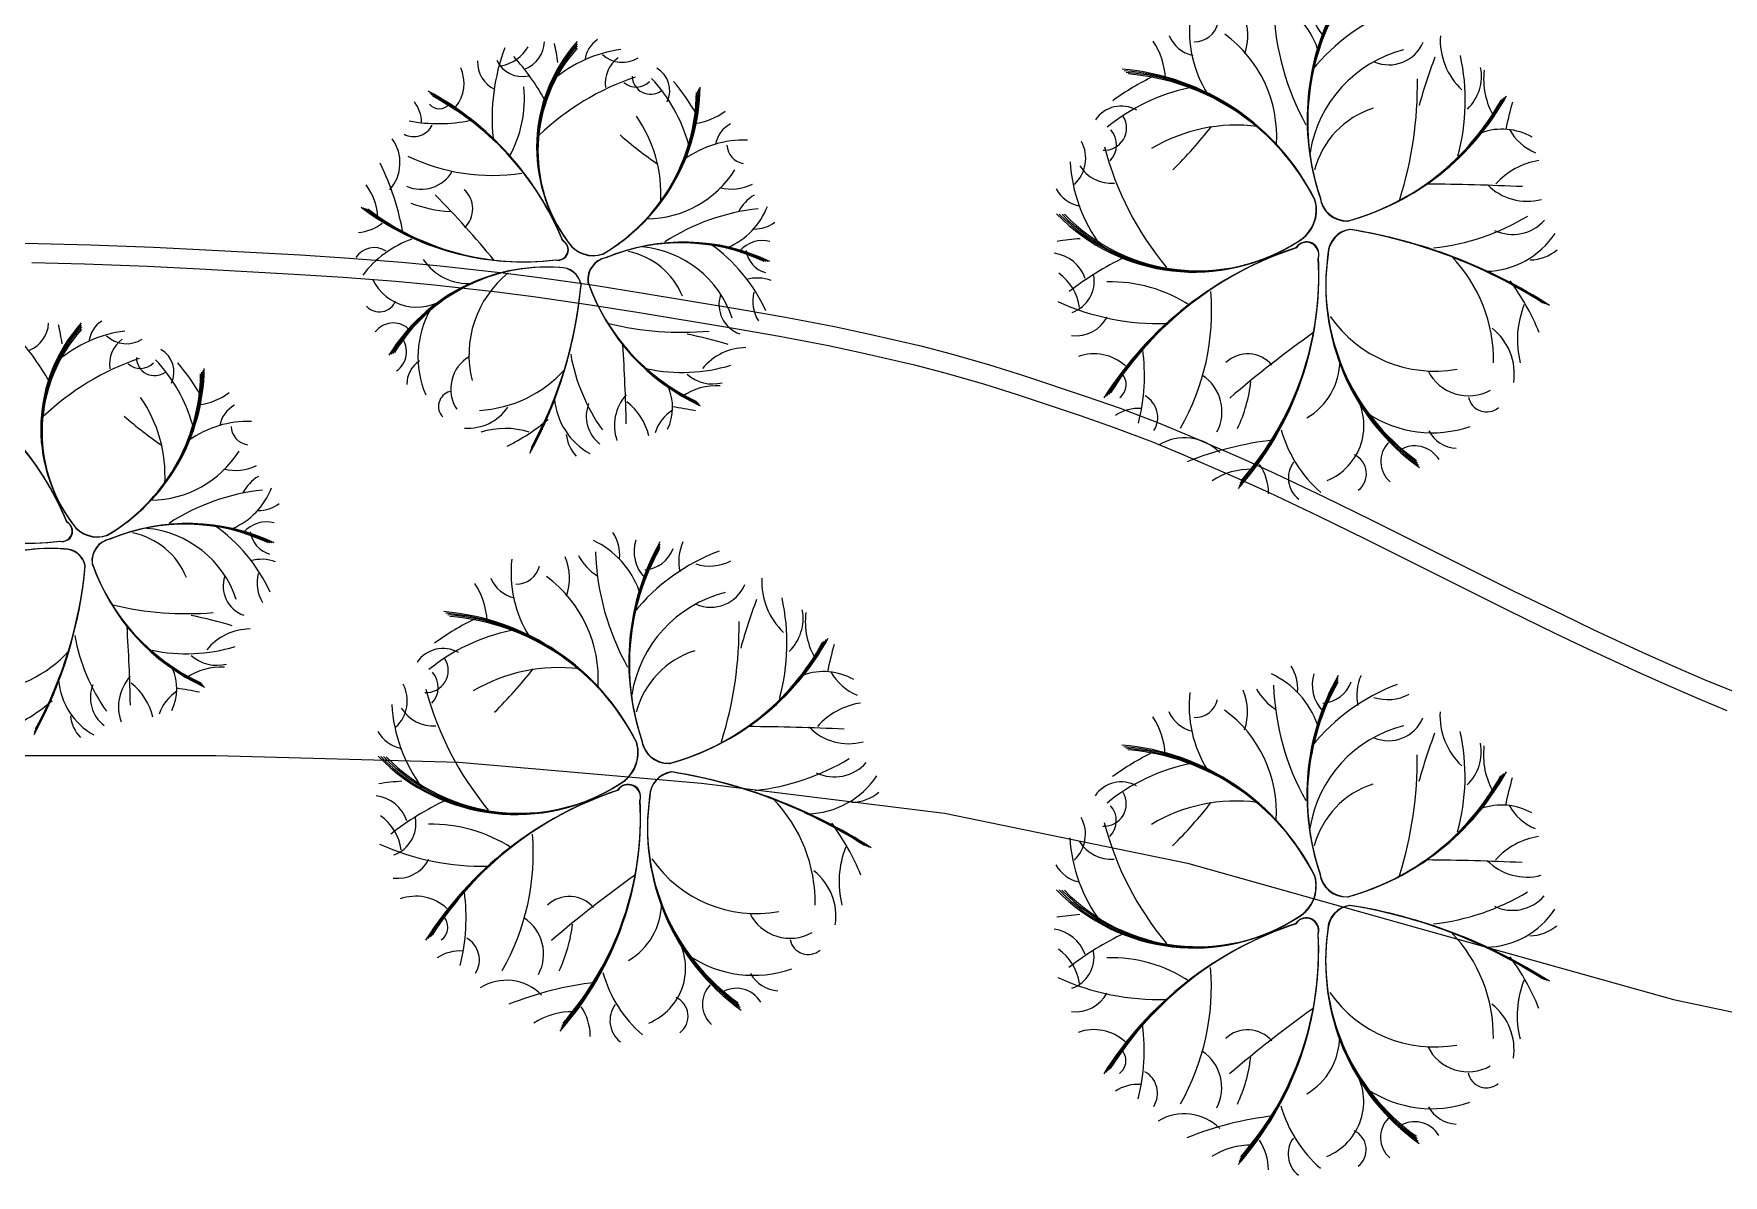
# Model space of a CAD drawing. Header units: metres. Extents: x -1097 to 1588, y -673 to 884.
# Drawn here: x 987.51 to 1029.23, y 526.31 to 554.5 of the extents above; entities that cross this region are included whole.
import ezdxf

# ---------------------------------------------------------------- set-up
doc = ezdxf.new("R2010")
doc.units = ezdxf.units.M
for name, color, linetype, lineweight, plot in [('CRECIDA_Q2', 150, 'Continuous', 0, False), ('TERRENO', 188, 'Continuous', 0, False), ('VEGETACION', 85, 'Continuous', 0, False), ('VISTA LEJOS', 7, 'Continuous', 0, False)]:
    doc.layers.add(name, color=color, linetype=linetype, lineweight=lineweight, plot=plot)

msp = doc.modelspace()

# ---------------------------------------------------------------- linework, layer by layer
at = {"layer": 'CRECIDA_Q2'}
msp.add_lwpolyline([(986, 536.674), (992, 536.674), (998, 536.51), (1004, 535.991), (1010, 535.253), (1016, 534.016), (1022, 532.328), (1028, 530.648), (1034, 529.386), (1040, 529.252), (1046, 529.252), (1052, 529.252), (1058, 529.252), (1064, 530.391), (1070, 532.87), (1076, 537.614), (1082, 557.604), (1088, 567.476)], dxfattribs=at)
at = {"layer": 'TERRENO'}
msp.add_lwpolyline([(987.459, 548.852), (988.755, 548.819), (990.31, 548.761), (991.606, 548.699), (993.939, 548.569), (995.148, 548.492), (996.445, 548.392), (997.395, 548.3), (998.95, 548.128), (999.901, 548.008), (1001.197, 547.82), (1002.406, 547.628), (1004.739, 547.24), (1005.92, 547.033), (1007.13, 546.803), (1007.965, 546.625), (1009.261, 546.323), (1010.01, 546.131), (1010.96, 545.857), (1011.795, 545.593), (1013.35, 545.075), (1014.186, 544.782), (1015.136, 544.422), (1015.885, 544.115), (1017.181, 543.553), (1018.016, 543.174), (1019.226, 542.598), (1020.407, 542.017), (1022.739, 540.851), (1023.911, 540.27), (1025.091, 539.694), (1025.888, 539.315), (1027.098, 538.753), (1027.779, 538.446), (1028.615, 538.086), (1029.325, 537.793)], dxfattribs=at)
at = {"layer": 'VEGETACION'}
for centre, radius, start, end in [((1017.162, 553.412), 2.176, 19.3799, 65.0277), ((1020.016, 555.112), 0.93, 162.6341, -136.29), ((1016.108, 554.451), 1.382, -18.7133, 22.7547), ((1024.388, 555.311), 6.258, -178.1326, -150.7686), ((1024.982, 552.401), 6.027, 150.7331, -161.4167), ((1024.927, 552.374), 5.967, 150.7331, -161.4167), ((1024.871, 552.347), 5.906, 150.7331, -161.4167), ((1024.815, 552.32), 5.846, 150.7331, -161.4167), ((1022.956, 550.454), 4.996, 110.7626, 140.8488), ((1019.046, 554.597), 3, 173.7036, -148.3047), ((1016.184, 554.886), 0.58, -91.5673, -13.2579), ((1003.805, 552.41), 4.982, 159.4624, -174.3459), ((998.834, 554.72), 1.034, -77.9669, -31.2728), ((999.35, 554.344), 0.769, -67.117, -3.3508), ((1003.833, 551.699), 3.908, 138.0903, -143.1217), ((1003.804, 551.671), 3.869, 138.0903, -143.1217), ((1003.776, 551.642), 3.83, 138.0903, -143.1217), ((1003.748, 551.613), 3.791, 138.0903, -143.1217), ((995.494, 553.121), 5.002, 7.736, 13.1674), ((1001.817, 553.765), 0.707, 123.0758, 173.1971), ((1013.591, 553.294), 1.869, 3.1897, 33.3637), ((1016.315, 554.787), 0.839, -156.8216, -102.7882), ((1015.07, 551.965), 3.133, -3.5394, 53.779), ((1020.973, 554.657), 0.922, -113.016, -23.0588), ((1023.935, 554.352), 1.693, 176.6602, -133.0871), ((999.193, 553.796), 0.727, 177.1906, -114.2964), ((999.564, 554.13), 0.683, -155.9806, -76.4016), ((994.836, 549.887), 6.075, 29.3564, 41.9022), ((1002.412, 550.96), 3.177, 97.4368, 130.6641), ((1002.044, 554.521), 0.725, -133.0838, -57.9704), ((1002.397, 553.285), 0.776, 126.3603, -172.138), ((1022.108, 551.079), 3.119, 104.3022, 170.9064), ((1035.606, 548.864), 14.413, 159.4444, 164.448), ((1017.742, 552.854), 5.12, -15.5135, 12.5466), ((997.182, 553.284), 0.949, -38.3468, 23.6656), ((1004.462, 547.29), 6.494, 108.9139, 133.5849), ((1002.382, 553.651), 0.464, -130.3704, -44.6187), ((1002.739, 553.46), 0.453, -179.3481, -54.733), ((999.896, 550.714), 3.928, 15.8118, 43.1653), ((1002.572, 553.1), 0.64, -25.5215, 59.8431), ((999.151, 549.833), 5.429, 29.8289, 40.0362), ((1018.023, 547.537), 6.571, 115.84, 126.0473), ((1013.902, 547.785), 5.862, 26.488, 85.2614), ((1013.956, 547.804), 5.803, 26.488, 85.2614), ((1014.011, 547.824), 5.745, 26.488, 85.2614), ((1014.066, 547.843), 5.686, 26.488, 85.2614), ((1012.195, 553.256), 9.484, -17.4611, 0.7999), ((1022.127, 553.459), 1.134, -45.9704, 10.8268), ((1025.15, 553.38), 1.835, 172.9522, -149.5421), ((993.771, 546.623), 7.338, 22.2167, 61.7302), ((993.844, 546.645), 7.265, 22.2167, 61.7302), ((993.916, 546.667), 7.191, 22.2167, 61.7302), ((993.988, 546.689), 7.118, 22.2167, 61.7302), ((996.663, 552.91), 2.961, -29.1759, 5.4014), ((999.176, 553.112), 4.698, -59.5232, -0.7497), ((999.157, 553.157), 4.747, -59.5232, -0.7497), ((999.138, 553.201), 4.795, -59.5232, -0.7497), ((999.119, 553.245), 4.844, -59.5232, -0.7497), ((1017.023, 548.511), 4.754, 101.8229, 129.1764), ((1018.301, 555.917), 6.263, -74.6311, -28.7579), ((1018.29, 555.981), 6.327, -74.6311, -28.7579), ((1018.278, 556.045), 6.391, -74.6311, -28.7579), ((996.256, 552.315), 0.824, -0.2587, 38.0688), ((997.522, 552.973), 0.323, -139.9899, -40.7645), ((999.612, 550.541), 3.382, -3.3286, 34.776), ((1003.642, 553.818), 1.544, -82.8214, -52.6474), ((1014.367, 551.942), 0.775, 60.4896, 145.8542), ((1013.947, 552.174), 0.548, -93.337, 31.2781), ((1021.253, 550.579), 2.189, 107.819, 165.0507), ((1018.312, 555.854), 6.199, -74.6311, -28.7579), ((1034.41, 549.884), 10.79, 164.2299, 167.915), ((996.89, 552.465), 0.504, -118.22, -25.3705), ((997.492, 556.218), 3.935, -100.4204, -78.3241), ((1005.029, 551.658), 0.693, 117.1673, 171.2007), ((1013.687, 551.759), 0.561, -44.3593, 41.3924), ((1017.208, 548.153), 4.093, 82.6825, 120.7871), ((1007.68, 559.205), 11.329, -45.3806, -38.1227), ((1023.767, 550.633), 1.513, 60.4793, 109.6306), ((1025.093, 552.771), 1.306, -151.08, -112.5106), ((995.54, 551.316), 1.01, -41.6268, 35.9787), ((1008.174, 559.03), 9.361, -131.3917, -124.1338), ((1005.029, 549.396), 2.478, 87.6925, 125.6842), ((1005.103, 551.772), 0.479, -177.5784, -99.269), ((1012.608, 551.425), 0.878, -47.0727, 28.0407), ((1021.541, 553.735), 7.859, -165.075, -140.404), ((989.81, 548.295), 6.938, 10.6049, 25.6937), ((998.834, 555.854), 4.849, -115.5849, -81.3777), ((1016.938, 551.569), 3.845, -176.5521, -143.3248), ((1014.13, 551.747), 0.939, -147.6286, -86.1269), ((1024.949, 549.607), 1.784, 98.7465, 138.355), ((997.072, 551.544), 0.883, -114.0303, -29.5602), ((1002.631, 552.522), 2.589, -89.5505, -32.2321), ((1004.74, 551.809), 1.142, -104.7244, -63.2564), ((1021.446, 489.196), 61.595, 87.37064, 89.56824), ((994.569, 549.901), 1.434, 2.5416, 37.2023), ((980.628, 533.918), 23.615, 39.3853, 44.6718), ((997.702, 550.175), 0.645, -45.8749, 47.6233), ((1005.89, 549.571), 1.118, 121.9589, 151.3671), ((1013.501, 551.087), 0.855, -150.9131, -100.7918), ((1018.274, 550.157), 0.907, -59.6316, 15.5267), ((1018.285, 550.152), 0.898, -59.6316, 15.5267), ((1018.297, 550.148), 0.889, -59.6316, 15.5267), ((1018.308, 550.143), 0.88, -59.6316, 15.5267), ((1019.946, 550.563), 0.681, -173.0796, -87.7707), ((1019.94, 550.554), 0.674, -173.0796, -87.7707), ((1019.935, 550.545), 0.667, -173.0796, -87.7707), ((1019.929, 550.536), 0.66, -173.0796, -87.7707), ((1024.388, 551.74), 1.374, -135.5987, -75.0452), ((999.577, 555.438), 6.568, -127.3784, -82.9129), ((999.592, 555.372), 6.503, -127.3784, -82.9129), ((999.606, 555.306), 6.437, -127.3784, -82.9129), ((999.62, 555.24), 6.371, -127.3784, -82.9129), ((997.936, 553.237), 3.124, -111.047, -92.7546), ((1005.925, 545.034), 5.171, 95.8563, 123.2203), ((1003.944, 550.881), 1.798, -66.6312, -20.9834), ((1016.164, 553.346), 4.73, -135.8986, -57.1106), ((1016.197, 553.31), 4.683, -135.8986, -57.1106), ((1016.229, 553.273), 4.635, -135.8986, -57.1106), ((1016.261, 553.237), 4.588, -135.8986, -57.1106), ((1021.463, 554.85), 5.671, -83.7709, -58.7855), ((995.451, 550.674), 1.079, -86.1757, -52.2344), ((1005.297, 550.538), 0.859, -90.3862, -53.2043), ((1020.09, 549.053), 0.621, 97.6577, 178.4723), ((1020.098, 549.047), 0.627, 97.6577, 178.4723), ((1020.105, 549.04), 0.634, 97.6577, 178.4723), ((1020.112, 549.034), 0.64, 97.6577, 178.4723), ((1018.03, 537.315), 12.511, 57.3651, 80.9064), ((1018.016, 537.188), 12.64, 57.3651, 80.9064), ((1018.002, 537.06), 12.769, 57.3651, 80.9064), ((1017.988, 536.932), 12.898, 57.3651, 80.9064), ((1023.335, 550.727), 2.092, -88.7585, -33.4892), ((1024.034, 550.591), 1.045, -115.4216, -41.3682), ((995.911, 548.674), 0.546, 57.2661, 146.3278), ((997.74, 546.942), 2.646, 109.7813, 142.9068), ((1000.443, 549.171), 0.257, -102.3134, 61.6988), ((1000.448, 549.167), 0.255, -102.3134, 61.6988), ((1000.454, 549.164), 0.252, -102.3134, 61.6988), ((1000.46, 549.16), 0.249, -102.3134, 61.6988), ((1001.325, 549.777), 0.75, -145.6427, -70.4844), ((1001.322, 549.768), 0.742, -145.6427, -70.4844), ((1001.319, 549.758), 0.735, -145.6427, -70.4844), ((1001.316, 549.748), 0.727, -145.6427, -70.4844), ((1003.484, 544.51), 4.83, 64.722, 112.5721), ((1003.509, 544.465), 4.88, 64.722, 112.5721), ((1003.535, 544.421), 4.93, 64.722, 112.5721), ((1003.56, 544.377), 4.98, 64.722, 112.5721), ((1001.844, 547.346), 1.809, 21.8079, 79.0396), ((1002.305, 546.67), 2.577, 18.2911, 84.8953), ((1001.839, 545.935), 4.128, 24.7515, 54.8377), ((1005.51, 548.626), 0.769, 76.623, 137.6988), ((1005.761, 549.245), 0.669, -171.9184, -106.2877), ((1013.746, 543.398), 6.054, 93.7471, 99.1785), ((1021.446, 540.772), 8.881, 108.2278, 147.7413), ((1021.426, 540.861), 8.792, 108.2278, 147.7413), ((1021.406, 540.95), 8.703, 108.2278, 147.7413), ((1021.385, 541.039), 8.615, 108.2278, 147.7413), ((1018.932, 549.041), 0.311, -16.3023, 147.7099), ((1018.936, 549.047), 0.308, -16.3023, 147.7099), ((1018.941, 549.054), 0.305, -16.3023, 147.7099), ((1018.946, 549.06), 0.302, -16.3023, 147.7099), ((1024.434, 549.996), 1.081, -88.4113, -50.0172), ((1000.157, 544.186), 4.552, 85.9019, 148.5107), ((1000.165, 544.232), 4.506, 85.9019, 148.5107), ((1000.174, 544.278), 4.461, 85.9019, 148.5107), ((1000.182, 544.325), 4.415, 85.9019, 148.5107), ((998.25, 549.696), 1.364, -145.5713, -86.306), ((1000.505, 548.198), 0.529, 11.6466, 92.4612), ((1000.51, 548.204), 0.523, 11.6466, 92.4612), ((1000.515, 548.21), 0.518, 11.6466, 92.4612), ((1000.52, 548.216), 0.513, 11.6466, 92.4612), ((1001.733, 548.434), 0.546, 100.9093, -173.7818), ((1001.74, 548.43), 0.551, 100.9093, -173.7818), ((1001.748, 548.426), 0.557, 100.9093, -173.7818), ((1001.755, 548.422), 0.563, 100.9093, -173.7818), ((1012.594, 548.157), 0.931, 18.8941, 82.6604), ((1017.595, 542.332), 7.353, 115.3675, 127.9134), ((1011.292, 548.524), 7.95, -41.3673, 3.0982), ((1011.373, 548.535), 7.87, -41.3673, 3.0982), ((1011.455, 548.547), 7.791, -41.3673, 3.0982), ((1011.536, 548.559), 7.711, -41.3673, 3.0982), ((1024.76, 548.318), 5.344, 171.913, -125.4782), ((1024.816, 548.304), 5.399, 171.913, -125.4782), ((1024.871, 548.29), 5.454, 171.913, -125.4782), ((1024.926, 548.276), 5.509, 171.913, -125.4782), ((1019.839, 546.426), 3.722, -0.7301, 43.8737), ((996.965, 548.961), 1.211, -153.7749, -53.6608), ((1000.856, 546.569), 2.603, 128.8494, -165.9205), ((990.408, 549.253), 10.657, -28.646, -5.1047), ((990.514, 549.248), 10.55, -28.646, -5.1047), ((990.62, 549.244), 10.444, -28.646, -5.1047), ((990.726, 549.24), 10.337, -28.646, -5.1047), ((1006.023, 550.073), 5.122, -160.6422, -114.769), ((1006.075, 550.086), 5.175, -160.6422, -114.769), ((1006.127, 550.099), 5.228, -160.6422, -114.769), ((1006.178, 550.112), 5.281, -160.6422, -114.769), ((1005.378, 547.475), 0.996, 69.9156, 105.88), ((1012.097, 547.566), 1.251, 8.0443, 54.7383), ((1012.87, 548.397), 0.827, -69.9695, 9.6095), ((1014.099, 544.792), 3.584, 56.8352, 91.4125), ((1019.154, 544.869), 5.974, 22.1727, 36.2527), ((996.043, 548.057), 0.424, -138.5768, -20.7762), ((1005.19, 547.811), 0.762, 160.9729, -109.0699), ((1006.197, 547.898), 0.932, 166.1753, -148.3223), ((1015.304, 553.373), 6.03, -114.5265, -88.3348), ((1010.727, 547.661), 5.869, -29.5738, 4.6334), ((999.355, 546.521), 2.362, 150.1568, -156.7526), ((1013.243, 547.922), 0.88, -96.7983, -28.2853), ((1022.107, 549.321), 3.15, -145.1395, -79.9094), ((1026.496, 546.946), 2.347, 158.2317, -165.9475), ((987.103, 547.396), 0.769, -67.117, -3.3508), ((991.586, 544.751), 3.908, 138.0903, -143.1217), ((991.558, 544.722), 3.869, 138.0903, -143.1217), ((991.53, 544.694), 3.83, 138.0903, -143.1217), ((991.501, 544.665), 3.791, 138.0903, -143.1217), ((990.166, 544.011), 3.177, 97.4368, 130.6641), ((983.247, 546.173), 5.002, 7.736, 13.1674), ((989.57, 546.816), 0.707, 123.0758, 173.1971), ((989.798, 547.572), 0.725, -133.0838, -57.9704), ((996.382, 546.803), 0.557, 49.5226, 142.4966), ((1003.53, 554.966), 7.836, -103.4722, -85.2112), ((1001.256, 535.417), 11.909, 73.4333, 78.4369), ((1035.678, 523.833), 28.581, 125.3964, 130.683), ((1022.649, 546.105), 1.423, -8.5549, 52.1279), ((982.59, 542.939), 6.075, 29.3564, 41.9022), ((990.151, 546.336), 0.776, 126.3603, -172.138), ((990.325, 546.152), 0.64, -25.5215, 59.8431), ((996.137, 546.649), 0.575, -55.3242, 37.3484), ((951.259, 543.659), 50.894, 1.3595, 3.5571), ((1005.108, 545.352), 1.399, 90.6491, 140.9017), ((1010.175, 546.072), 4.762, -14.4093, 7.687), ((992.216, 540.342), 6.494, 108.9139, 133.5849), ((986.872, 546.297), 4.844, -59.5232, -0.7497), ((990.135, 546.702), 0.464, -130.3704, -44.6187), ((990.493, 546.511), 0.453, -179.3481, -54.733), ((987.65, 543.765), 3.928, 15.8118, 43.1653), ((986.905, 542.885), 5.429, 29.8289, 40.0362), ((997.396, 545.853), 0.676, 122.4052, -178.9835), ((998.723, 545.731), 0.921, 120.291, -146.8541), ((998.339, 548.273), 3.076, -86.7412, -42.1374), ((1005.377, 547.418), 4.686, -169.782, -144.7966), ((1003.517, 550.37), 4.231, -101.5246, -73.4645), ((1013.691, 545.45), 1.149, 47.6643, 109.6767), ((1017.489, 545.816), 0.78, 40.1362, 133.6344), ((1018.113, 546.437), 1.651, -59.5602, -0.2949), ((981.525, 539.674), 7.338, 22.2167, 61.7302), ((981.597, 539.696), 7.265, 22.2167, 61.7302), ((981.669, 539.718), 7.191, 22.2167, 61.7302), ((981.742, 539.74), 7.118, 22.2167, 61.7302), ((986.929, 546.164), 4.698, -59.5232, -0.7497), ((986.91, 546.208), 4.747, -59.5232, -0.7497), ((986.891, 546.252), 4.795, -59.5232, -0.7497), ((1004.377, 544.295), 1.516, 86.9411, 124.4468), ((1004.268, 546.791), 0.937, -131.9815, -75.1843), ((1014.096, 545.835), 0.39, -53.9788, 45.2466), ((1015.783, 545.171), 1.069, -28.0192, 56.4509), ((1013.812, 546.357), 3.781, -25.0359, -6.7435), ((1022.94, 546.675), 1.115, -153.6978, -60.843), ((987.365, 543.592), 3.382, -3.3286, 34.776), ((991.395, 546.87), 1.544, -82.8214, -52.6474), ((997.877, 545.301), 0.376, 105.1246, -135.8136), ((1002.086, 545.639), 1.729, -174.7696, -119.5003), ((1002.014, 545.054), 0.864, 158.5673, -127.3793), ((1002.982, 544.829), 1.136, 138.3902, -161.0564), ((1001.255, 544.244), 1.474, 12.7354, 52.3439), ((1002.033, 545.276), 1.25, -25.5318, 23.6195), ((1014.655, 545.028), 0.61, -32.2089, 60.6406), ((1018.892, 544.825), 1.466, -67.7638, 32.3503), ((1023.388, 545.618), 0.456, -168.8643, -49.8025), ((995.928, 552.081), 9.361, -131.3917, -124.1338), ((992.782, 544.71), 0.693, 117.1673, 171.2007), ((998.237, 545.938), 1.176, -94.566, -33.8832), ((997.017, 548.747), 4.936, -63.8384, -49.7585), ((1003.872, 544.307), 1.079, 122.9089, 161.4783), ((1002.027, 536.461), 8.915, 78.2188, 81.9039), ((1014.783, 544.251), 0.997, 85.7524, 124.0799), ((1022.039, 547.505), 2.858, -123.8321, -70.7414), ((992.783, 542.448), 2.478, 87.6925, 125.6842), ((992.857, 544.823), 0.479, -177.5784, -99.269), ((999.151, 542.816), 1.939, 72.2206, 108.0414), ((1001.546, 544.69), 0.893, -174.4224, -136.0283), ((1021.395, 545.59), 3.202, -164.2076, -131.0821), ((1022.681, 545.083), 0.818, -151.5837, -92.9724), ((990.385, 545.574), 2.589, -89.5505, -32.2321), ((1015.929, 543.302), 1.222, 44.3843, 121.9898), ((1019.094, 536.13), 8.396, 96.616, 111.7048), ((1021.449, 543.939), 0.675, 135.5337, -131.4923), ((1021.614, 543.629), 0.696, 30.6869, 123.3596), ((992.493, 544.861), 1.142, -104.7244, -63.2564), ((1017.556, 542.011), 1.735, 88.5527, 123.2134), ((1016.697, 543.141), 1.306, -0.1646, 33.7767), ((1019.151, 543.527), 0.66, 143.2772, -127.661), ((1019.907, 543.636), 0.513, -52.5657, 65.2349), ((991.698, 543.933), 1.798, -66.6312, -20.9834), ((993.643, 542.623), 1.118, 121.9589, 151.3671), ((987.331, 548.49), 6.568, -127.3784, -82.9129), ((987.345, 548.424), 6.503, -127.3784, -82.9129), ((987.359, 548.357), 6.437, -127.3784, -82.9129), ((987.374, 548.291), 6.371, -127.3784, -82.9129), ((993.678, 538.085), 5.171, 95.8563, 123.2203), ((993.051, 543.589), 0.859, -90.3862, -53.2043), ((988.196, 542.223), 0.257, -102.3134, 61.6988), ((988.202, 542.219), 0.255, -102.3134, 61.6988), ((993.263, 541.678), 0.769, 76.623, 137.6988), ((988.207, 542.216), 0.252, -102.3134, 61.6988), ((988.213, 542.212), 0.249, -102.3134, 61.6988), ((989.079, 542.829), 0.75, -145.6427, -70.4844), ((989.075, 542.819), 0.742, -145.6427, -70.4844), ((989.072, 542.81), 0.735, -145.6427, -70.4844), ((989.069, 542.8), 0.727, -145.6427, -70.4844), ((989.501, 541.478), 0.557, 100.9093, -173.7818), ((989.509, 541.474), 0.563, 100.9093, -173.7818), ((991.237, 537.562), 4.83, 64.722, 112.5721), ((991.263, 537.517), 4.88, 64.722, 112.5721), ((991.288, 537.473), 4.93, 64.722, 112.5721), ((991.314, 537.428), 4.98, 64.722, 112.5721), ((989.597, 540.398), 1.809, 21.8079, 79.0396), ((990.059, 539.721), 2.577, 18.2911, 84.8953), ((989.592, 538.987), 4.128, 24.7515, 54.8377), ((993.515, 542.296), 0.669, -171.9184, -106.2877), ((1000.936, 541.619), 1.04, -4.3751, 32.8068), ((987.91, 537.237), 4.552, 85.9019, 148.5107), ((987.919, 537.284), 4.506, 85.9019, 148.5107), ((987.927, 537.33), 4.461, 85.9019, 148.5107), ((987.936, 537.377), 4.415, 85.9019, 148.5107), ((988.258, 541.249), 0.529, 11.6466, 92.4612), ((988.263, 541.256), 0.523, 11.6466, 92.4612), ((988.268, 541.262), 0.518, 11.6466, 92.4612), ((988.273, 541.268), 0.513, 11.6466, 92.4612), ((989.486, 541.486), 0.546, 100.9093, -173.7818), ((989.494, 541.482), 0.551, 100.9093, -173.7818), ((1002.153, 542.253), 1.353, -152.03, -122.6218), ((1000.407, 540.015), 2.176, 19.3799, 65.0277), ((1007.634, 541.914), 6.258, -178.1326, -150.7686), ((1008.228, 539.004), 6.027, 150.7331, -161.4167), ((1008.172, 538.977), 5.967, 150.7331, -161.4167), ((1008.116, 538.949), 5.906, 150.7331, -161.4167), ((1008.061, 538.922), 5.846, 150.7331, -161.4167), ((1006.202, 537.056), 4.996, 110.7626, 140.8488), ((1003.261, 541.715), 0.93, 162.6341, -136.29), ((1002.536, 542.07), 0.81, -85.9073, -20.2766), ((1004.64, 541.459), 1.206, 155.9267, -168.1089), ((978.161, 542.304), 10.657, -28.646, -5.1047), ((978.267, 542.3), 10.55, -28.646, -5.1047), ((978.373, 542.296), 10.444, -28.646, -5.1047), ((978.479, 542.292), 10.337, -28.646, -5.1047), ((993.777, 543.125), 5.122, -160.6422, -114.769), ((993.828, 543.138), 5.175, -160.6422, -114.769), ((993.88, 543.151), 5.228, -160.6422, -114.769), ((993.932, 543.164), 5.281, -160.6422, -114.769), ((993.132, 540.527), 0.996, 69.9156, 105.88), ((1002.292, 541.2), 3, 173.7036, -148.3047), ((999.43, 541.489), 0.58, -91.5673, -13.2579), ((999.354, 541.053), 1.382, -18.7133, 22.7547), ((1004.199, 542.483), 1.128, -107.8136, -62.3112), ((992.943, 540.863), 0.762, 160.9729, -109.0699), ((993.95, 540.949), 0.932, 166.1753, -148.3223), ((996.836, 539.897), 1.869, 3.1897, 33.3637), ((999.561, 541.389), 0.839, -156.8216, -102.7882), ((998.315, 538.567), 3.133, -3.5394, 53.779), ((1004.219, 541.26), 0.922, -113.016, -23.0588), ((1007.181, 540.955), 1.693, 176.6602, -133.0871), ((991.283, 548.017), 7.836, -103.4722, -85.2112), ((1005.354, 537.682), 3.119, 104.3022, 170.9064), ((1018.852, 535.467), 14.413, 159.4444, 164.448), ((1000.988, 539.456), 5.12, -15.5135, 12.5466), ((989.009, 528.468), 11.909, 73.4333, 78.4369), ((1001.269, 534.14), 6.571, 115.84, 126.0473), ((997.147, 534.388), 5.862, 26.488, 85.2614), ((997.202, 534.407), 5.803, 26.488, 85.2614), ((997.257, 534.426), 5.745, 26.488, 85.2614), ((997.312, 534.445), 5.686, 26.488, 85.2614), ((995.441, 539.858), 9.484, -17.4611, 0.7999), ((1005.373, 540.062), 1.134, -45.9704, 10.8268), ((1008.396, 539.983), 1.835, 172.9522, -149.5421), ((993.13, 540.47), 4.686, -169.782, -144.7966), ((939.013, 536.71), 50.894, 1.3595, 3.5571), ((992.862, 538.404), 1.399, 90.6491, 140.9017), ((1000.269, 535.114), 4.754, 101.8229, 129.1764), ((1001.535, 542.584), 6.327, -74.6311, -28.7579), ((1001.524, 542.647), 6.391, -74.6311, -28.7579), ((986.093, 541.325), 3.076, -86.7412, -42.1374), ((991.271, 543.422), 4.231, -101.5246, -73.4645), ((992.022, 539.843), 0.937, -131.9815, -75.1843), ((997.612, 538.545), 0.775, 60.4896, 145.8542), ((1004.498, 537.181), 2.189, 107.819, 165.0507), ((1001.558, 542.456), 6.199, -74.6311, -28.7579), ((1001.546, 542.52), 6.263, -74.6311, -28.7579), ((1017.656, 536.486), 10.79, 164.2299, 167.915), ((989.787, 538.328), 1.25, -25.5318, 23.6195), ((992.131, 537.346), 1.516, 86.9411, 124.4468), ((997.193, 538.777), 0.548, -93.337, 31.2781), ((996.932, 538.361), 0.561, -44.3593, 41.3924), ((1000.454, 534.755), 4.093, 82.6825, 120.7871), ((990.926, 545.808), 11.329, -45.3806, -38.1227), ((1007.013, 537.236), 1.513, 60.4793, 109.6306), ((1008.338, 539.374), 1.306, -151.08, -112.5106), ((1017.156, 536.72), 2.176, 19.3799, 65.0277), ((1017.684, 538.324), 1.04, -4.3751, 32.8068), ((1020.01, 538.42), 0.93, 162.6341, -136.29), ((989.839, 538.69), 1.729, -174.7696, -119.5003), ((989.767, 538.106), 0.864, 158.5673, -127.3793), ((990.735, 537.881), 1.136, 138.3902, -161.0564), ((989.009, 537.296), 1.474, 12.7354, 52.3439), ((989.781, 529.512), 8.915, 78.2188, 81.9039), ((995.853, 538.027), 0.878, -47.0727, 28.0407), ((1004.786, 540.338), 7.859, -165.075, -140.404), ((1016.102, 537.758), 1.382, -18.7133, 22.7547), ((1018.901, 538.958), 1.353, -152.03, -122.6218), ((1024.382, 538.619), 6.258, -178.1326, -150.7686), ((1024.977, 535.709), 6.027, 150.7331, -161.4167), ((1024.921, 535.682), 5.967, 150.7331, -161.4167), ((1024.865, 535.655), 5.906, 150.7331, -161.4167), ((1024.809, 535.627), 5.846, 150.7331, -161.4167), ((1022.95, 533.762), 4.996, 110.7626, 140.8488), ((1019.284, 538.776), 0.81, -85.9073, -20.2766), ((1021.388, 538.164), 1.206, 155.9267, -168.1089), ((984.77, 541.799), 4.936, -63.8384, -49.7585), ((991.625, 537.359), 1.079, 122.9089, 161.4783), ((1000.183, 538.172), 3.845, -176.5521, -143.3248), ((1008.194, 536.209), 1.784, 98.7465, 138.355), ((1019.04, 537.905), 3, 173.7036, -148.3047), ((1016.178, 538.194), 0.58, -91.5673, -13.2579), ((1020.948, 539.188), 1.128, -107.8136, -62.3112), ((989.3, 537.742), 0.893, -174.4224, -136.0283), ((997.375, 538.35), 0.939, -147.6286, -86.1269), ((1013.585, 536.602), 1.869, 3.1897, 33.3637), ((1016.309, 538.094), 0.839, -156.8216, -102.7882), ((1015.064, 535.273), 3.133, -3.5394, 53.779), ((1020.967, 537.965), 0.922, -113.016, -23.0588), ((1023.929, 537.66), 1.693, 176.6602, -133.0871), ((996.747, 537.689), 0.855, -150.9131, -100.7918), ((1003.191, 537.165), 0.681, -173.0796, -87.7707), ((1003.186, 537.156), 0.674, -173.0796, -87.7707), ((1003.18, 537.148), 0.667, -173.0796, -87.7707), ((1003.175, 537.139), 0.66, -173.0796, -87.7707), ((1004.692, 475.799), 61.595, 87.37064, 89.56824), ((1007.633, 538.343), 1.374, -135.5987, -75.0452), ((1022.102, 534.387), 3.119, 104.3022, 170.9064), ((1035.6, 532.172), 14.413, 159.4444, 164.448), ((1017.736, 536.161), 5.12, -15.5135, 12.5466), ((999.41, 539.949), 4.73, -135.8986, -57.1106), ((999.442, 539.912), 4.683, -135.8986, -57.1106), ((999.475, 539.876), 4.635, -135.8986, -57.1106), ((999.507, 539.839), 4.588, -135.8986, -57.1106), ((1001.52, 536.76), 0.907, -59.6316, 15.5267), ((1001.531, 536.755), 0.898, -59.6316, 15.5267), ((1001.542, 536.75), 0.889, -59.6316, 15.5267), ((1001.553, 536.746), 0.88, -59.6316, 15.5267), ((1004.709, 541.453), 5.671, -83.7709, -58.7855), ((1018.017, 530.845), 6.571, 115.84, 126.0473), ((1013.896, 531.093), 5.862, 26.488, 85.2614), ((1013.951, 531.112), 5.803, 26.488, 85.2614), ((1014.006, 531.131), 5.745, 26.488, 85.2614), ((1014.06, 531.15), 5.686, 26.488, 85.2614), ((1012.19, 536.563), 9.484, -17.4611, 0.7999), ((1022.121, 536.767), 1.134, -45.9704, 10.8268), ((1025.144, 536.688), 1.835, 172.9522, -149.5421), ((1003.336, 535.656), 0.621, 97.6577, 178.4723), ((1003.343, 535.649), 0.627, 97.6577, 178.4723), ((1003.35, 535.643), 0.634, 97.6577, 178.4723), ((1003.357, 535.636), 0.64, 97.6577, 178.4723), ((1001.276, 523.918), 12.511, 57.3651, 80.9064), ((1001.262, 523.79), 12.64, 57.3651, 80.9064), ((1001.248, 523.662), 12.769, 57.3651, 80.9064), ((1001.234, 523.535), 12.898, 57.3651, 80.9064), ((1007.28, 537.193), 1.045, -115.4216, -41.3682), ((1017.017, 531.819), 4.754, 101.8229, 129.1764), ((1018.295, 539.225), 6.263, -74.6311, -28.7579), ((1018.284, 539.289), 6.327, -74.6311, -28.7579), ((1018.273, 539.352), 6.391, -74.6311, -28.7579), ((996.991, 530.001), 6.054, 93.7471, 99.1785), ((1004.692, 527.374), 8.881, 108.2278, 147.7413), ((1004.672, 527.463), 8.792, 108.2278, 147.7413), ((1004.651, 527.552), 8.703, 108.2278, 147.7413), ((1004.631, 527.642), 8.615, 108.2278, 147.7413), ((1002.177, 535.643), 0.311, -16.3023, 147.7099), ((1002.182, 535.65), 0.308, -16.3023, 147.7099), ((1002.187, 535.656), 0.305, -16.3023, 147.7099), ((1002.191, 535.663), 0.302, -16.3023, 147.7099), ((1006.58, 537.329), 2.092, -88.7585, -33.4892), ((1007.68, 536.598), 1.081, -88.4113, -50.0172), ((1014.361, 535.25), 0.775, 60.4896, 145.8542), ((1013.941, 535.482), 0.548, -93.337, 31.2781), ((1021.247, 533.886), 2.189, 107.819, 165.0507), ((1018.306, 539.162), 6.199, -74.6311, -28.7579), ((1034.404, 533.191), 10.79, 164.2299, 167.915), ((995.839, 534.759), 0.931, 18.8941, 82.6604), ((1000.84, 528.934), 7.353, 115.3675, 127.9134), ((994.538, 535.126), 7.95, -41.3673, 3.0982), ((994.619, 535.138), 7.87, -41.3673, 3.0982), ((994.7, 535.149), 7.791, -41.3673, 3.0982), ((994.781, 535.161), 7.711, -41.3673, 3.0982), ((1008.006, 534.921), 5.344, 171.913, -125.4782), ((1008.061, 534.907), 5.399, 171.913, -125.4782), ((1008.117, 534.892), 5.454, 171.913, -125.4782), ((1008.172, 534.878), 5.509, 171.913, -125.4782), ((1003.084, 533.028), 3.722, -0.7301, 43.8737), ((1013.681, 535.066), 0.561, -44.3593, 41.3924), ((1017.202, 531.46), 4.093, 82.6825, 120.7871), ((1007.674, 542.513), 11.329, -45.3806, -38.1227), ((1023.761, 533.941), 1.513, 60.4793, 109.6306), ((1025.087, 536.079), 1.306, -151.08, -112.5106), ((995.343, 534.169), 1.251, 8.0443, 54.7383), ((996.116, 535), 0.827, -69.9695, 9.6095), ((997.344, 531.395), 3.584, 56.8352, 91.4125), ((1002.4, 531.471), 5.974, 22.1727, 36.2527), ((1012.602, 534.732), 0.878, -47.0727, 28.0407), ((1021.535, 537.043), 7.859, -165.075, -140.404), ((993.973, 534.264), 5.869, -29.5738, 4.6334), ((1016.932, 534.877), 3.845, -176.5521, -143.3248), ((1014.124, 535.055), 0.939, -147.6286, -86.1269), ((1024.943, 532.915), 1.784, 98.7465, 138.355), ((998.55, 539.976), 6.03, -114.5265, -88.3348), ((996.488, 534.524), 0.88, -96.7983, -28.2853), ((1005.353, 535.924), 3.15, -145.1395, -79.9094), ((1009.741, 533.548), 2.347, 158.2317, -165.9475), ((1021.44, 472.504), 61.595, 87.37064, 89.56824), ((1018.924, 510.436), 28.581, 125.3964, 130.683), ((1005.895, 532.708), 1.423, -8.5549, 52.1279), ((1013.495, 534.394), 0.855, -150.9131, -100.7918), ((1018.268, 533.465), 0.907, -59.6316, 15.5267), ((1018.279, 533.46), 0.898, -59.6316, 15.5267), ((1018.291, 533.455), 0.889, -59.6316, 15.5267), ((1018.302, 533.451), 0.88, -59.6316, 15.5267), ((1019.94, 533.87), 0.681, -173.0796, -87.7707), ((1019.934, 533.861), 0.674, -173.0796, -87.7707), ((1019.929, 533.853), 0.667, -173.0796, -87.7707), ((1019.923, 533.844), 0.66, -173.0796, -87.7707), ((1024.382, 535.048), 1.374, -135.5987, -75.0452), ((993.421, 532.674), 4.762, -14.4093, 7.687), ((1016.158, 536.654), 4.73, -135.8986, -57.1106), ((1016.191, 536.617), 4.683, -135.8986, -57.1106), ((1016.223, 536.581), 4.635, -135.8986, -57.1106), ((1016.255, 536.544), 4.588, -135.8986, -57.1106), ((1021.457, 538.158), 5.671, -83.7709, -58.7855), ((996.937, 532.053), 1.149, 47.6643, 109.6767), ((1000.734, 532.418), 0.78, 40.1362, 133.6344), ((1001.358, 533.04), 1.651, -59.5602, -0.2949), ((1020.085, 532.361), 0.621, 97.6577, 178.4723), ((1020.092, 532.354), 0.627, 97.6577, 178.4723), ((1020.099, 532.348), 0.634, 97.6577, 178.4723), ((1020.106, 532.341), 0.64, 97.6577, 178.4723), ((1018.025, 520.623), 12.511, 57.3651, 80.9064), ((1018.01, 520.495), 12.64, 57.3651, 80.9064), ((1017.996, 520.368), 12.769, 57.3651, 80.9064), ((1017.982, 520.24), 12.898, 57.3651, 80.9064), ((1023.329, 534.034), 2.092, -88.7585, -33.4892), ((1024.028, 533.899), 1.045, -115.4216, -41.3682), ((997.341, 532.437), 0.39, -53.9788, 45.2466), ((999.028, 531.774), 1.069, -28.0192, 56.4509), ((997.057, 532.959), 3.781, -25.0359, -6.7435), ((1006.186, 533.278), 1.115, -153.6978, -60.843), ((1013.74, 526.706), 6.054, 93.7471, 99.1785), ((1021.441, 524.079), 8.881, 108.2278, 147.7413), ((1021.42, 524.168), 8.792, 108.2278, 147.7413), ((1021.4, 524.258), 8.703, 108.2278, 147.7413), ((1021.379, 524.347), 8.615, 108.2278, 147.7413), ((1018.926, 532.348), 0.311, -16.3023, 147.7099), ((1018.93, 532.355), 0.308, -16.3023, 147.7099), ((1018.935, 532.361), 0.305, -16.3023, 147.7099), ((1018.94, 532.368), 0.302, -16.3023, 147.7099), ((1024.428, 533.303), 1.081, -88.4113, -50.0172), ((997.901, 531.631), 0.61, -32.2089, 60.6406), ((1002.138, 531.427), 1.466, -67.7638, 32.3503), ((1006.633, 532.22), 0.456, -168.8643, -49.8025), ((1012.588, 531.464), 0.931, 18.8941, 82.6604), ((1017.589, 525.64), 7.353, 115.3675, 127.9134), ((1011.286, 531.831), 7.95, -41.3673, 3.0982), ((1011.368, 531.843), 7.87, -41.3673, 3.0982), ((1011.449, 531.855), 7.791, -41.3673, 3.0982), ((1011.53, 531.866), 7.711, -41.3673, 3.0982), ((1024.755, 531.626), 5.344, 171.913, -125.4782), ((1024.81, 531.612), 5.399, 171.913, -125.4782), ((1024.865, 531.598), 5.454, 171.913, -125.4782), ((1024.92, 531.583), 5.509, 171.913, -125.4782), ((1019.833, 529.733), 3.722, -0.7301, 43.8737), ((998.028, 530.853), 0.997, 85.7524, 124.0799), ((1005.285, 534.107), 2.858, -123.8321, -70.7414), ((1012.091, 530.874), 1.251, 8.0443, 54.7383), ((1012.864, 531.705), 0.827, -69.9695, 9.6095), ((1014.093, 528.1), 3.584, 56.8352, 91.4125), ((1019.148, 528.176), 5.974, 22.1727, 36.2527), ((1004.64, 532.193), 3.202, -164.2076, -131.0821), ((1005.927, 531.686), 0.818, -151.5837, -92.9724), ((1015.298, 536.681), 6.03, -114.5265, -88.3348), ((1010.721, 530.969), 5.869, -29.5738, 4.6334), ((999.175, 529.904), 1.222, 44.3843, 121.9898), ((1002.34, 522.732), 8.396, 96.616, 111.7048), ((1004.694, 530.541), 0.675, 135.5337, -131.4923), ((1004.86, 530.232), 0.696, 30.6869, 123.3596), ((1013.237, 531.229), 0.88, -96.7983, -28.2853), ((1022.101, 532.629), 3.15, -145.1395, -79.9094), ((1026.49, 530.253), 2.347, 158.2317, -165.9475), ((1000.802, 528.614), 1.735, 88.5527, 123.2134), ((999.943, 529.743), 1.306, -0.1646, 33.7767), ((1002.396, 530.13), 0.66, 143.2772, -127.661), ((1003.152, 530.238), 0.513, -52.5657, 65.2349), ((1035.672, 507.141), 28.581, 125.3964, 130.683), ((1022.643, 529.413), 1.423, -8.5549, 52.1279), ((1010.169, 529.38), 4.762, -14.4093, 7.687), ((1013.686, 528.758), 1.149, 47.6643, 109.6767), ((1017.483, 529.124), 0.78, 40.1362, 133.6344), ((1018.107, 529.745), 1.651, -59.5602, -0.2949), ((1014.09, 529.142), 0.39, -53.9788, 45.2466), ((1015.777, 528.479), 1.069, -28.0192, 56.4509), ((1013.806, 529.664), 3.781, -25.0359, -6.7435), ((1022.934, 529.983), 1.115, -153.6978, -60.843), ((1014.649, 528.336), 0.61, -32.2089, 60.6406), ((1018.887, 528.132), 1.466, -67.7638, 32.3503), ((1023.382, 528.925), 0.456, -168.8643, -49.8025), ((1014.777, 527.559), 0.997, 85.7524, 124.0799), ((1022.033, 530.813), 2.858, -123.8321, -70.7414), ((1021.389, 528.898), 3.202, -164.2076, -131.0821), ((1022.675, 528.391), 0.818, -151.5837, -92.9724), ((1015.923, 526.609), 1.222, 44.3843, 121.9898), ((1019.089, 519.437), 8.396, 96.616, 111.7048), ((1021.443, 527.246), 0.675, 135.5337, -131.4923), ((1021.608, 526.937), 0.696, 30.6869, 123.3596), ((1017.55, 525.319), 1.735, 88.5527, 123.2134), ((1016.691, 526.449), 1.306, -0.1646, 33.7767), ((1019.145, 526.835), 0.66, 143.2772, -127.661), ((1019.901, 526.943), 0.513, -52.5657, 65.2349)]:
    msp.add_arc(centre, radius, start, end, dxfattribs=at)
at = {"layer": 'VISTA LEJOS'}
for points in [[(985.277, 549.365), (987.61, 549.322), (988.906, 549.289), (990.461, 549.231), (991.757, 549.169), (994.09, 549.039), (995.299, 548.962), (996.595, 548.861), (997.546, 548.77), (999.101, 548.597), (1000.051, 548.477), (1001.347, 548.29), (1002.557, 548.098), (1004.89, 547.709), (1006.071, 547.503), (1007.28, 547.272), (1008.115, 547.095), (1009.412, 546.792), (1010.16, 546.6), (1011.111, 546.327), (1011.946, 546.063), (1013.501, 545.544), (1014.336, 545.252), (1015.287, 544.892), (1016.036, 544.584), (1017.332, 544.023), (1018.167, 543.644), (1019.376, 543.068), (1020.557, 542.487), (1022.89, 541.32), (1024.061, 540.74), (1025.242, 540.164), (1026.039, 539.784), (1027.249, 539.223), (1027.93, 538.916), (1028.765, 538.555), (1029.476, 538.263)], [(987.459, 548.852), (988.755, 548.819), (990.31, 548.761), (991.606, 548.699), (993.939, 548.569), (995.148, 548.492), (996.445, 548.392), (997.395, 548.3), (998.95, 548.128), (999.901, 548.008), (1001.197, 547.82), (1002.406, 547.628), (1004.739, 547.24), (1005.92, 547.033), (1007.13, 546.803), (1007.965, 546.625), (1009.261, 546.323), (1010.01, 546.131), (1010.96, 545.857), (1011.795, 545.593), (1013.35, 545.075), (1014.186, 544.782), (1015.136, 544.422), (1015.885, 544.115), (1017.181, 543.553), (1018.016, 543.174), (1019.226, 542.598), (1020.407, 542.017), (1022.739, 540.851), (1023.911, 540.27), (1025.091, 539.694), (1025.888, 539.315), (1027.098, 538.753), (1027.779, 538.446), (1028.615, 538.086), (1029.325, 537.793)]]:
    msp.add_lwpolyline(points, dxfattribs=at)

doc.saveas('drawing.dxf')
